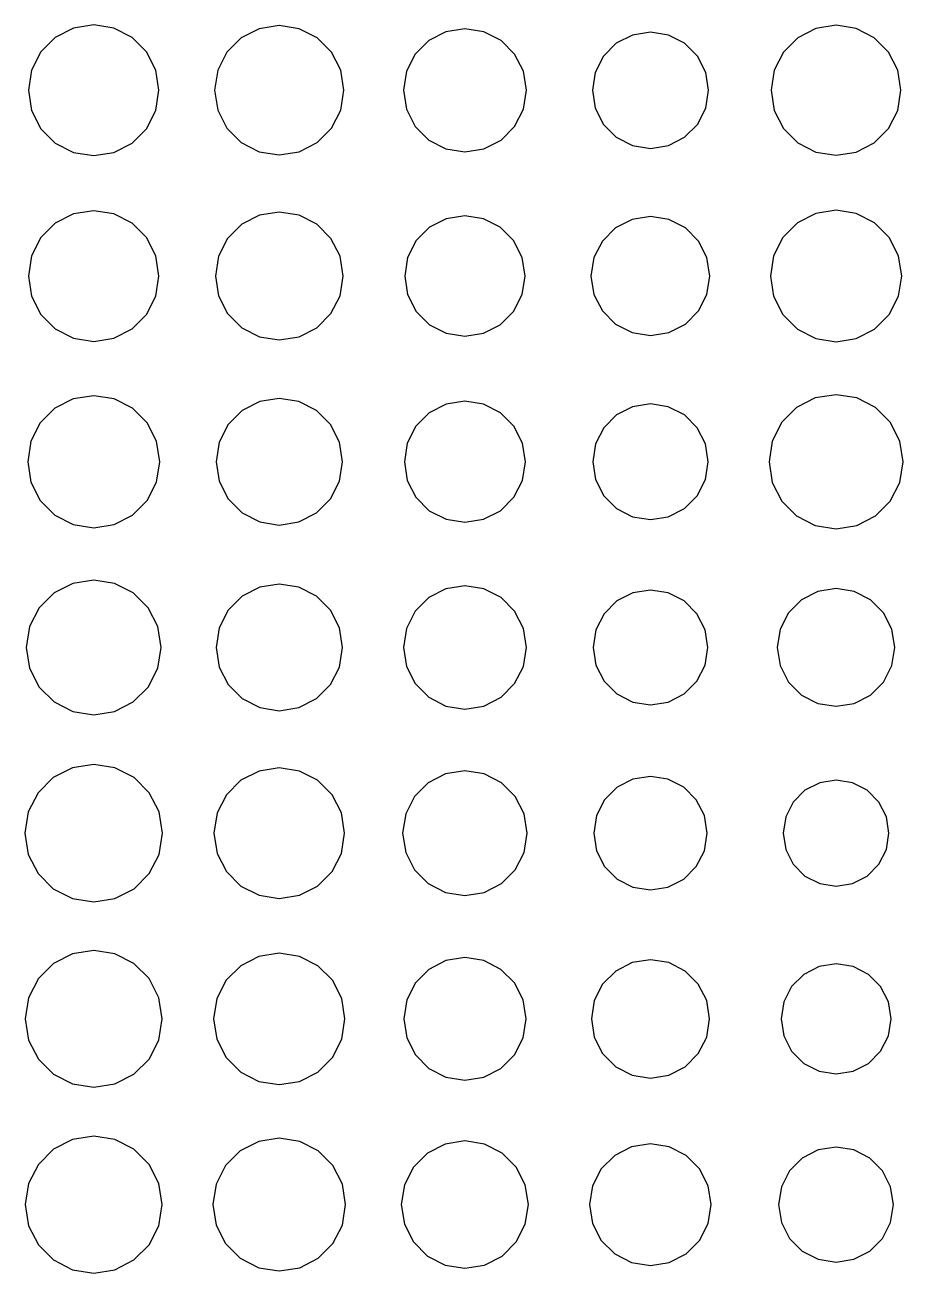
# Model space of a CAD drawing. Header units: metres. Extents: x -319 to 328, y -240 to 246.
# Drawn here: x -245.7 to -160.5, y -3.6 to 117.3 of the extents above; entities that cross this region are included whole.
import ezdxf

# ---------------------------------------------------------------- set-up
doc = ezdxf.new("R2010")
doc.units = ezdxf.units.M

msp = doc.modelspace()

# ---------------------------------------------------------------- linework, layer by layer
for p, q in [((-240.9571, 117.023346, -415.6922), (-242.72264, 116.12378, -415.6922)), ((-239, 117.33334, -415.6922), (-240.9571, 117.023346, -415.6922)), ((-237.0429, 117.023346, -415.6922), (-239, 117.33334, -415.6922)), ((-235.27736, 116.12378, -415.6922), (-237.0429, 117.023346, -415.6922)), ((-222.93651, 116.95996, -415.6922), (-224.68346, 116.069824, -415.6922)), ((-221, 117.26666, -415.6922), (-222.93651, 116.95996, -415.6922)), ((-219.06349, 116.95996, -415.6922), (-221, 117.26666, -415.6922)), ((-217.31654, 116.069824, -415.6922), (-219.06349, 116.95996, -415.6922)), ((-204.84381, 116.67462, -415.6922), (-206.50711, 115.82715, -415.6922)), ((-203, 116.966675, -415.6922), (-204.84381, 116.67462, -415.6922)), ((-201.15619, 116.67462, -415.6922), (-203, 116.966675, -415.6922)), ((-199.49289, 115.82715, -415.6922), (-201.15619, 116.67462, -415.6922)), ((-186.7408, 116.357605, -415.6922), (-188.31119, 115.557465, -415.6922)), ((-185, 116.63333, -415.6922), (-186.7408, 116.357605, -415.6922)), ((-183.2592, 116.357605, -415.6922), (-185, 116.63333, -415.6922)), ((-181.68881, 115.557465, -415.6922), (-183.2592, 116.357605, -415.6922)), ((-168.94681, 116.99167, -415.6922), (-170.70305, 116.0968, -415.6922)), ((-167, 117.29999, -415.6922), (-168.94681, 116.99167, -415.6922)), ((-165.05319, 116.99167, -415.6922), (-167, 117.29999, -415.6922)), ((-163.29695, 116.0968, -415.6922), (-165.05319, 116.99167, -415.6922)), ((-242.72264, 116.12378, -415.6922), (-244.12378, 114.722626, -415.6922)), ((-233.87622, 114.722626, -415.6922), (-235.27736, 116.12378, -415.6922)), ((-224.68346, 116.069824, -415.6922), (-226.06984, 114.68344, -415.6922)), ((-215.93016, 114.68344, -415.6922), (-217.31654, 116.069824, -415.6922)), ((-206.50711, 115.82715, -415.6922), (-207.82713, 114.50711, -415.6922)), ((-198.17287, 114.50711, -415.6922), (-199.49289, 115.82715, -415.6922)), ((-188.31119, 115.557465, -415.6922), (-189.55746, 114.31119, -415.6922)), ((-180.44254, 114.31119, -415.6922), (-181.68881, 115.557465, -415.6922)), ((-170.70305, 116.0968, -415.6922), (-172.0968, 114.70303, -415.6922)), ((-161.9032, 114.70303, -415.6922), (-163.29695, 116.0968, -415.6922)), ((-244.12378, 114.722626, -415.6922), (-245.02336, 112.95712, -415.6922)), ((-232.97664, 112.95709, -415.6922), (-233.87622, 114.722626, -415.6922)), ((-226.06984, 114.68344, -415.6922), (-226.95996, 112.93649, -415.6922)), ((-215.04004, 112.93649, -415.6922), (-215.93016, 114.68344, -415.6922)), ((-207.82713, 114.50711, -415.6922), (-208.67464, 112.84381, -415.6922)), ((-197.32536, 112.84381, -415.6922), (-198.17287, 114.50711, -415.6922)), ((-189.55746, 114.31119, -415.6922), (-190.35762, 112.74078, -415.6922)), ((-179.64238, 112.74078, -415.6922), (-180.44254, 114.31119, -415.6922)), ((-172.0968, 114.70303, -415.6922), (-172.99165, 112.94681, -415.6922)), ((-161.00835, 112.94681, -415.6922), (-161.9032, 114.70303, -415.6922)), ((-245.02336, 112.95712, -415.6922), (-245.33334, 111, -415.6922)), ((-232.66666, 111, -415.6922), (-232.97664, 112.95709, -415.6922)), ((-226.95996, 112.93649, -415.6922), (-227.26666, 111, -415.6922)), ((-214.73334, 111, -415.6922), (-215.04004, 112.93649, -415.6922)), ((-208.67464, 112.84381, -415.6922), (-208.96667, 111, -415.6922)), ((-197.03333, 111, -415.6922), (-197.32536, 112.84381, -415.6922)), ((-190.35762, 112.74078, -415.6922), (-190.63333, 111, -415.6922)), ((-179.36667, 111, -415.6922), (-179.64238, 112.74078, -415.6922)), ((-172.99165, 112.94681, -415.6922), (-173.3, 111, -415.6922)), ((-160.7, 111, -415.6922), (-161.00835, 112.94681, -415.6922)), ((-245.33334, 111, -415.6922), (-245.02336, 109.04291, -415.6922)), ((-232.97664, 109.04291, -415.6922), (-232.66666, 111, -415.6922)), ((-227.26666, 111, -415.6922), (-226.95996, 109.06351, -415.6922)), ((-215.04004, 109.06351, -415.6922), (-214.73334, 111, -415.6922)), ((-208.96667, 111, -415.6922), (-208.67464, 109.15619, -415.6922)), ((-197.32536, 109.15619, -415.6922), (-197.03333, 111, -415.6922)), ((-190.63333, 111, -415.6922), (-190.35762, 109.25922, -415.6922)), ((-179.64238, 109.25922, -415.6922), (-179.36667, 111, -415.6922)), ((-173.3, 111, -415.6922), (-172.99165, 109.05319, -415.6922)), ((-161.00835, 109.05319, -415.6922), (-160.7, 111, -415.6922)), ((-245.02336, 109.04291, -415.6922), (-244.12378, 107.277374, -415.6922)), ((-233.87622, 107.277374, -415.6922), (-232.97664, 109.04291, -415.6922)), ((-226.95996, 109.06351, -415.6922), (-226.06984, 107.31656, -415.6922)), ((-215.93016, 107.31656, -415.6922), (-215.04004, 109.06351, -415.6922)), ((-208.67464, 109.15619, -415.6922), (-207.82713, 107.49289, -415.6922)), ((-198.17287, 107.49289, -415.6922), (-197.32536, 109.15619, -415.6922)), ((-190.35762, 109.25922, -415.6922), (-189.55746, 107.68881, -415.6922)), ((-180.44254, 107.68881, -415.6922), (-179.64238, 109.25922, -415.6922)), ((-172.99165, 109.05319, -415.6922), (-172.0968, 107.29697, -415.6922)), ((-161.9032, 107.29697, -415.6922), (-161.00835, 109.05319, -415.6922)), ((-189.55746, 107.68881, -415.6922), (-188.31119, 106.442535, -415.6922)), ((-181.68881, 106.442535, -415.6922), (-180.44254, 107.68881, -415.6922)), ((-244.12378, 107.277374, -415.6922), (-242.72264, 105.87622, -415.6922)), ((-235.27736, 105.87622, -415.6922), (-233.87622, 107.277374, -415.6922)), ((-226.06984, 107.31656, -415.6922), (-224.68346, 105.930176, -415.6922)), ((-217.31654, 105.930145, -415.6922), (-215.93016, 107.31656, -415.6922)), ((-207.82713, 107.49289, -415.6922), (-206.50711, 106.17285, -415.6922)), ((-199.49289, 106.17285, -415.6922), (-198.17287, 107.49289, -415.6922)), ((-172.0968, 107.29697, -415.6922), (-170.70305, 105.9032, -415.6922)), ((-163.29695, 105.9032, -415.6922), (-161.9032, 107.29697, -415.6922)), ((-242.72264, 105.87622, -415.6922), (-240.9571, 104.976654, -415.6922)), ((-237.0429, 104.976654, -415.6922), (-235.27736, 105.87622, -415.6922)), ((-224.68346, 105.930176, -415.6922), (-222.93651, 105.04004, -415.6922)), ((-219.06349, 105.04004, -415.6922), (-217.31654, 105.930145, -415.6922)), ((-206.50711, 106.17285, -415.6922), (-204.84381, 105.32538, -415.6922)), ((-204.84381, 105.32538, -415.6922), (-203, 105.033325, -415.6922)), ((-203, 105.033325, -415.6922), (-201.15619, 105.32538, -415.6922)), ((-201.15619, 105.32538, -415.6922), (-199.49289, 106.17285, -415.6922)), ((-188.31119, 106.442535, -415.6922), (-186.7408, 105.642395, -415.6922)), ((-186.7408, 105.642395, -415.6922), (-185, 105.36667, -415.6922)), ((-185, 105.36667, -415.6922), (-183.2592, 105.642395, -415.6922)), ((-183.2592, 105.642395, -415.6922), (-181.68881, 106.442535, -415.6922)), ((-170.70305, 105.9032, -415.6922), (-168.94681, 105.00833, -415.6922)), ((-165.05319, 105.00833, -415.6922), (-163.29695, 105.9032, -415.6922)), ((-240.9571, 104.976654, -415.6922), (-239, 104.66666, -415.6922)), ((-239, 104.66666, -415.6922), (-237.0429, 104.976654, -415.6922)), ((-222.93651, 105.04004, -415.6922), (-221, 104.73334, -415.6922)), ((-221, 104.73334, -415.6922), (-219.06349, 105.04004, -415.6922)), ((-168.94681, 105.00833, -415.6922), (-167, 104.70001, -415.6922)), ((-167, 104.70001, -415.6922), (-165.05319, 105.00833, -415.6922)), ((-239, 99.33334, -415.6922), (-240.9571, 99.023346, -415.6922)), ((-237.0429, 99.023346, -415.6922), (-239, 99.33334, -415.6922)), ((-221, 99.20001, -415.6922), (-222.91591, 98.896545, -415.6922)), ((-219.08409, 98.896545, -415.6922), (-221, 99.20001, -415.6922)), ((-167, 99.36667, -415.6922), (-168.9674, 99.05505, -415.6922)), ((-165.0326, 99.05505, -415.6922), (-167, 99.36667, -415.6922)), ((-242.72264, 98.12378, -415.6922), (-244.12378, 96.722626, -415.6922)), ((-240.9571, 99.023346, -415.6922), (-242.72264, 98.12378, -415.6922)), ((-235.27736, 98.12378, -415.6922), (-237.0429, 99.023346, -415.6922)), ((-233.87622, 96.722626, -415.6922), (-235.27736, 98.12378, -415.6922)), ((-224.64427, 98.0159, -415.6922), (-226.0159, 96.64426, -415.6922)), ((-222.91591, 98.896545, -415.6922), (-224.64427, 98.0159, -415.6922)), ((-217.35573, 98.0159, -415.6922), (-219.08409, 98.896545, -415.6922)), ((-215.9841, 96.64426, -415.6922), (-217.35573, 98.0159, -415.6922)), ((-204.8026, 98.54782, -415.6922), (-206.42874, 97.71927, -415.6922)), ((-203, 98.83334, -415.6922), (-204.8026, 98.54782, -415.6922)), ((-201.1974, 98.54782, -415.6922), (-203, 98.83334, -415.6922)), ((-199.57126, 97.71927, -415.6922), (-201.1974, 98.54782, -415.6922)), ((-186.782, 98.484436, -415.6922), (-188.38956, 97.665344, -415.6922)), ((-185, 98.76666, -415.6922), (-186.782, 98.484436, -415.6922)), ((-183.218, 98.484436, -415.6922), (-185, 98.76666, -415.6922)), ((-181.61044, 97.665344, -415.6922), (-183.218, 98.484436, -415.6922)), ((-170.74223, 98.15076, -415.6922), (-172.15074, 96.74222, -415.6922)), ((-168.9674, 99.05505, -415.6922), (-170.74223, 98.15076, -415.6922)), ((-163.25777, 98.15076, -415.6922), (-165.0326, 99.05505, -415.6922)), ((-161.84926, 96.74222, -415.6922), (-163.25777, 98.15076, -415.6922)), ((-206.42874, 97.71927, -415.6922), (-207.71927, 96.42874, -415.6922)), ((-198.28073, 96.42874, -415.6922), (-199.57126, 97.71927, -415.6922)), ((-188.38956, 97.665344, -415.6922), (-189.66533, 96.38956, -415.6922)), ((-180.33467, 96.38956, -415.6922), (-181.61044, 97.665344, -415.6922)), ((-244.12378, 96.722626, -415.6922), (-245.02336, 94.95712, -415.6922)), ((-232.97664, 94.95709, -415.6922), (-233.87622, 96.722626, -415.6922)), ((-226.0159, 96.64426, -415.6922), (-226.89655, 94.91589, -415.6922)), ((-215.10345, 94.91589, -415.6922), (-215.9841, 96.64426, -415.6922)), ((-207.71927, 96.42874, -415.6922), (-208.54782, 94.80261, -415.6922)), ((-197.45218, 94.80261, -415.6922), (-198.28073, 96.42874, -415.6922)), ((-189.66533, 96.38956, -415.6922), (-190.48442, 94.78201, -415.6922)), ((-179.51558, 94.78201, -415.6922), (-180.33467, 96.38956, -415.6922)), ((-172.15074, 96.74222, -415.6922), (-173.05505, 94.96741, -415.6922)), ((-160.94495, 94.96741, -415.6922), (-161.84926, 96.74222, -415.6922)), ((-245.02336, 94.95712, -415.6922), (-245.33334, 93, -415.6922)), ((-232.66666, 93, -415.6922), (-232.97664, 94.95709, -415.6922)), ((-226.89655, 94.91589, -415.6922), (-227.2, 93, -415.6922)), ((-214.8, 93, -415.6922), (-215.10345, 94.91589, -415.6922)), ((-208.54782, 94.80261, -415.6922), (-208.83334, 93, -415.6922)), ((-197.16666, 93, -415.6922), (-197.45218, 94.80261, -415.6922)), ((-190.48442, 94.78201, -415.6922), (-190.76666, 93, -415.6922)), ((-179.23334, 93, -415.6922), (-179.51558, 94.78201, -415.6922)), ((-173.05505, 94.96741, -415.6922), (-173.36667, 93, -415.6922)), ((-160.63333, 93, -415.6922), (-160.94495, 94.96741, -415.6922)), ((-245.33334, 93, -415.6922), (-245.02336, 91.04291, -415.6922)), ((-232.97664, 91.04291, -415.6922), (-232.66666, 93, -415.6922)), ((-227.2, 93, -415.6922), (-226.89655, 91.08411, -415.6922)), ((-215.10345, 91.08411, -415.6922), (-214.8, 93, -415.6922)), ((-208.83334, 93, -415.6922), (-208.54782, 91.19739, -415.6922)), ((-197.45218, 91.19739, -415.6922), (-197.16666, 93, -415.6922)), ((-190.76666, 93, -415.6922), (-190.48442, 91.21799, -415.6922)), ((-179.51558, 91.21802, -415.6922), (-179.23334, 93, -415.6922)), ((-173.36667, 93, -415.6922), (-173.05505, 91.03259, -415.6922)), ((-160.94495, 91.03259, -415.6922), (-160.63333, 93, -415.6922)), ((-245.02336, 91.04291, -415.6922), (-244.12378, 89.277374, -415.6922)), ((-233.87622, 89.277374, -415.6922), (-232.97664, 91.04291, -415.6922)), ((-226.89655, 91.08411, -415.6922), (-226.0159, 89.35574, -415.6922)), ((-215.9841, 89.35574, -415.6922), (-215.10345, 91.08411, -415.6922)), ((-208.54782, 91.19739, -415.6922), (-207.71927, 89.57126, -415.6922)), ((-198.28073, 89.57126, -415.6922), (-197.45218, 91.19739, -415.6922)), ((-190.48442, 91.21799, -415.6922), (-189.66533, 89.61044, -415.6922)), ((-180.33467, 89.61044, -415.6922), (-179.51558, 91.21802, -415.6922)), ((-173.05505, 91.03259, -415.6922), (-172.15074, 89.25778, -415.6922)), ((-161.84926, 89.25775, -415.6922), (-160.94495, 91.03259, -415.6922)), ((-207.71927, 89.57126, -415.6922), (-206.42874, 88.28073, -415.6922)), ((-199.57126, 88.28073, -415.6922), (-198.28073, 89.57126, -415.6922)), ((-189.66533, 89.61044, -415.6922), (-188.38956, 88.334656, -415.6922)), ((-181.61044, 88.334656, -415.6922), (-180.33467, 89.61044, -415.6922)), ((-244.12378, 89.277374, -415.6922), (-242.72264, 87.87622, -415.6922)), ((-235.27736, 87.87622, -415.6922), (-233.87622, 89.277374, -415.6922)), ((-226.0159, 89.35574, -415.6922), (-224.64427, 87.9841, -415.6922)), ((-217.35574, 87.9841, -415.6922), (-215.9841, 89.35574, -415.6922)), ((-188.38956, 88.334656, -415.6922), (-186.782, 87.515564, -415.6922)), ((-183.218, 87.515564, -415.6922), (-181.61044, 88.334656, -415.6922)), ((-172.15074, 89.25778, -415.6922), (-170.74223, 87.84927, -415.6922)), ((-163.25777, 87.84924, -415.6922), (-161.84926, 89.25775, -415.6922)), ((-242.72264, 87.87622, -415.6922), (-240.9571, 86.976654, -415.6922)), ((-237.0429, 86.976654, -415.6922), (-235.27736, 87.87622, -415.6922)), ((-224.64427, 87.9841, -415.6922), (-222.91591, 87.103455, -415.6922)), ((-222.91591, 87.103455, -415.6922), (-221, 86.79999, -415.6922)), ((-221, 86.79999, -415.6922), (-219.08409, 87.103455, -415.6922)), ((-219.08409, 87.103455, -415.6922), (-217.35574, 87.9841, -415.6922)), ((-206.42874, 88.28073, -415.6922), (-204.8026, 87.45218, -415.6922)), ((-204.8026, 87.45218, -415.6922), (-203, 87.16666, -415.6922)), ((-203, 87.16666, -415.6922), (-201.1974, 87.45218, -415.6922)), ((-201.1974, 87.45218, -415.6922), (-199.57126, 88.28073, -415.6922)), ((-186.782, 87.515564, -415.6922), (-185, 87.23334, -415.6922)), ((-185, 87.23334, -415.6922), (-183.218, 87.515564, -415.6922)), ((-170.74223, 87.84927, -415.6922), (-168.9674, 86.94495, -415.6922)), ((-165.0326, 86.94495, -415.6922), (-163.25777, 87.84924, -415.6922)), ((-240.9571, 86.976654, -415.6922), (-239, 86.66666, -415.6922)), ((-239, 86.66666, -415.6922), (-237.0429, 86.976654, -415.6922)), ((-168.9674, 86.94495, -415.6922), (-167, 86.63333, -415.6922)), ((-167, 86.63333, -415.6922), (-165.0326, 86.94495, -415.6922)), ((-240.9777, 81.08676, -415.6922), (-242.76183, 80.177704, -415.6922)), ((-239, 81.399994, -415.6922), (-240.9777, 81.08676, -415.6922)), ((-237.0223, 81.08676, -415.6922), (-239, 81.399994, -415.6922)), ((-235.23817, 80.177704, -415.6922), (-237.0223, 81.08676, -415.6922)), ((-221, 81.13333, -415.6922), (-222.8953, 80.83316, -415.6922)), ((-219.1047, 80.83316, -415.6922), (-221, 81.13333, -415.6922)), ((-169.0086, 81.181854, -415.6922), (-170.8206, 80.258606, -415.6922)), ((-167, 81.5, -415.6922), (-169.0086, 81.181854, -415.6922)), ((-164.9914, 81.181854, -415.6922), (-167, 81.5, -415.6922)), ((-163.1794, 80.258606, -415.6922), (-164.9914, 81.181854, -415.6922)), ((-242.76183, 80.177704, -415.6922), (-244.1777, 78.76181, -415.6922)), ((-233.8223, 78.76184, -415.6922), (-235.23817, 80.177704, -415.6922)), ((-224.60507, 79.961975, -415.6922), (-225.96198, 78.60507, -415.6922)), ((-222.8953, 80.83316, -415.6922), (-224.60507, 79.961975, -415.6922)), ((-217.39493, 79.961975, -415.6922), (-219.1047, 80.83316, -415.6922)), ((-216.03802, 78.60507, -415.6922), (-217.39493, 79.961975, -415.6922)), ((-204.8129, 80.57953, -415.6922), (-206.44833, 79.74625, -415.6922)), ((-203, 80.86667, -415.6922), (-204.8129, 80.57953, -415.6922)), ((-201.1871, 80.57953, -415.6922), (-203, 80.86667, -415.6922)), ((-199.55167, 79.74625, -415.6922), (-201.1871, 80.57953, -415.6922)), ((-186.7305, 80.32593, -415.6922), (-188.2916, 79.53049, -415.6922)), ((-185, 80.600006, -415.6922), (-186.7305, 80.32593, -415.6922)), ((-183.2695, 80.32593, -415.6922), (-185, 80.600006, -415.6922)), ((-181.7084, 79.53049, -415.6922), (-183.2695, 80.32593, -415.6922)), ((-170.8206, 80.258606, -415.6922), (-172.2586, 78.82062, -415.6922)), ((-161.7414, 78.82062, -415.6922), (-163.1794, 80.258606, -415.6922)), ((-244.1777, 78.76181, -415.6922), (-245.08676, 76.97772, -415.6922)), ((-232.91324, 76.97772, -415.6922), (-233.8223, 78.76184, -415.6922)), ((-206.44833, 79.74625, -415.6922), (-207.74623, 78.44833, -415.6922)), ((-198.25377, 78.44833, -415.6922), (-199.55167, 79.74625, -415.6922)), ((-188.2916, 79.53049, -415.6922), (-189.5305, 78.291595, -415.6922)), ((-180.4695, 78.291595, -415.6922), (-181.7084, 79.53049, -415.6922)), ((-172.2586, 78.82062, -415.6922), (-173.18187, 77.008606, -415.6922)), ((-160.81813, 77.008606, -415.6922), (-161.7414, 78.82062, -415.6922)), ((-225.96198, 78.60507, -415.6922), (-226.83315, 76.895294, -415.6922)), ((-215.16685, 76.895294, -415.6922), (-216.03802, 78.60507, -415.6922)), ((-207.74623, 78.44833, -415.6922), (-208.57953, 76.8129, -415.6922)), ((-197.42047, 76.8129, -415.6922), (-198.25377, 78.44833, -415.6922)), ((-189.5305, 78.291595, -415.6922), (-190.32591, 76.7305, -415.6922)), ((-179.67409, 76.7305, -415.6922), (-180.4695, 78.291595, -415.6922)), ((-245.08676, 76.97772, -415.6922), (-245.4, 75, -415.6922)), ((-232.6, 75, -415.6922), (-232.91324, 76.97772, -415.6922)), ((-226.83315, 76.895294, -415.6922), (-227.13333, 75, -415.6922)), ((-214.86667, 75, -415.6922), (-215.16685, 76.895294, -415.6922)), ((-208.57953, 76.8129, -415.6922), (-208.86667, 75, -415.6922)), ((-197.13333, 75, -415.6922), (-197.42047, 76.8129, -415.6922)), ((-190.32591, 76.7305, -415.6922), (-190.6, 75, -415.6922)), ((-179.4, 75, -415.6922), (-179.67409, 76.7305, -415.6922)), ((-173.18187, 77.008606, -415.6922), (-173.5, 75, -415.6922)), ((-160.5, 75, -415.6922), (-160.81813, 77.008606, -415.6922)), ((-245.4, 75, -415.6922), (-245.08676, 73.02228, -415.6922)), ((-232.91324, 73.02228, -415.6922), (-232.6, 75, -415.6922)), ((-227.13333, 75, -415.6922), (-226.83315, 73.104706, -415.6922)), ((-215.16685, 73.104706, -415.6922), (-214.86667, 75, -415.6922)), ((-208.86667, 75, -415.6922), (-208.57953, 73.1871, -415.6922)), ((-197.42047, 73.1871, -415.6922), (-197.13333, 75, -415.6922)), ((-190.6, 75, -415.6922), (-190.32591, 73.2695, -415.6922)), ((-179.67409, 73.2695, -415.6922), (-179.4, 75, -415.6922)), ((-173.5, 75, -415.6922), (-173.18187, 72.991394, -415.6922)), ((-160.81813, 72.991394, -415.6922), (-160.5, 75, -415.6922)), ((-245.08676, 73.02228, -415.6922), (-244.1777, 71.23819, -415.6922)), ((-233.8223, 71.23816, -415.6922), (-232.91324, 73.02228, -415.6922)), ((-226.83315, 73.104706, -415.6922), (-225.96198, 71.39493, -415.6922)), ((-216.03802, 71.39493, -415.6922), (-215.16685, 73.104706, -415.6922)), ((-208.57953, 73.1871, -415.6922), (-207.74623, 71.55167, -415.6922)), ((-198.25377, 71.55167, -415.6922), (-197.42047, 73.1871, -415.6922)), ((-190.32591, 73.2695, -415.6922), (-189.5305, 71.708405, -415.6922)), ((-180.46951, 71.708405, -415.6922), (-179.67409, 73.2695, -415.6922)), ((-173.18187, 72.991394, -415.6922), (-172.2586, 71.17938, -415.6922)), ((-161.7414, 71.17938, -415.6922), (-160.81813, 72.991394, -415.6922)), ((-225.96198, 71.39493, -415.6922), (-224.60509, 70.038025, -415.6922)), ((-217.39493, 70.038025, -415.6922), (-216.03802, 71.39493, -415.6922)), ((-207.74623, 71.55167, -415.6922), (-206.44833, 70.25375, -415.6922)), ((-199.55167, 70.25375, -415.6922), (-198.25377, 71.55167, -415.6922)), ((-189.5305, 71.708405, -415.6922), (-188.2916, 70.46951, -415.6922)), ((-181.7084, 70.46951, -415.6922), (-180.46951, 71.708405, -415.6922)), ((-244.1777, 71.23819, -415.6922), (-242.76183, 69.822296, -415.6922)), ((-235.23817, 69.822296, -415.6922), (-233.8223, 71.23816, -415.6922)), ((-206.44833, 70.25375, -415.6922), (-204.8129, 69.42047, -415.6922)), ((-201.1871, 69.42047, -415.6922), (-199.55167, 70.25375, -415.6922)), ((-188.2916, 70.46951, -415.6922), (-186.7305, 69.67407, -415.6922)), ((-183.2695, 69.67407, -415.6922), (-181.7084, 70.46951, -415.6922)), ((-172.2586, 71.17938, -415.6922), (-170.8206, 69.741394, -415.6922)), ((-163.1794, 69.741394, -415.6922), (-161.7414, 71.17938, -415.6922)), ((-242.76183, 69.822296, -415.6922), (-240.9777, 68.91324, -415.6922)), ((-237.0223, 68.91324, -415.6922), (-235.23817, 69.822296, -415.6922)), ((-224.60509, 70.038025, -415.6922), (-222.8953, 69.16684, -415.6922)), ((-222.8953, 69.16684, -415.6922), (-221, 68.86667, -415.6922)), ((-221, 68.86667, -415.6922), (-219.1047, 69.16684, -415.6922)), ((-219.1047, 69.16684, -415.6922), (-217.39493, 70.038025, -415.6922)), ((-204.8129, 69.42047, -415.6922), (-203, 69.13333, -415.6922)), ((-203, 69.13333, -415.6922), (-201.1871, 69.42047, -415.6922)), ((-186.7305, 69.67407, -415.6922), (-185, 69.399994, -415.6922)), ((-185, 69.399994, -415.6922), (-183.2695, 69.67407, -415.6922)), ((-170.8206, 69.741394, -415.6922), (-169.0086, 68.818146, -415.6922)), ((-164.9914, 68.818146, -415.6922), (-163.1794, 69.741394, -415.6922)), ((-240.9777, 68.91324, -415.6922), (-239, 68.600006, -415.6922)), ((-239, 68.600006, -415.6922), (-237.0223, 68.91324, -415.6922)), ((-169.0086, 68.818146, -415.6922), (-167, 68.5, -415.6922)), ((-167, 68.5, -415.6922), (-164.9914, 68.818146, -415.6922)), ((-241.01892, 63.213562, -415.6922), (-242.8402, 62.285583, -415.6922)), ((-239, 63.533325, -415.6922), (-241.01892, 63.213562, -415.6922)), ((-236.98108, 63.213562, -415.6922), (-239, 63.533325, -415.6922)), ((-235.1598, 62.285583, -415.6922), (-236.98108, 63.213562, -415.6922)), ((-221, 63.13333, -415.6922), (-222.8953, 62.83316, -415.6922)), ((-219.1047, 62.83316, -415.6922), (-221, 63.13333, -415.6922)), ((-203, 62.966675, -415.6922), (-204.84381, 62.67462, -415.6922)), ((-201.15619, 62.67462, -415.6922), (-203, 62.966675, -415.6922)), ((-242.8402, 62.285583, -415.6922), (-244.28558, 60.84021, -415.6922)), ((-233.71442, 60.84021, -415.6922), (-235.1598, 62.285583, -415.6922)), ((-224.60507, 61.961975, -415.6922), (-225.96198, 60.605072, -415.6922)), ((-222.8953, 62.83316, -415.6922), (-224.60507, 61.961975, -415.6922)), ((-217.39493, 61.961975, -415.6922), (-219.1047, 62.83316, -415.6922)), ((-216.03802, 60.605072, -415.6922), (-217.39493, 61.961975, -415.6922)), ((-206.50711, 61.82715, -415.6922), (-207.82713, 60.50711, -415.6922)), ((-204.84381, 62.67462, -415.6922), (-206.50711, 61.82715, -415.6922)), ((-199.49289, 61.82715, -415.6922), (-201.15619, 62.67462, -415.6922)), ((-198.17287, 60.50711, -415.6922), (-199.49289, 61.82715, -415.6922)), ((-186.7202, 62.29422, -415.6922), (-188.272, 61.50354, -415.6922)), ((-185, 62.56668, -415.6922), (-186.7202, 62.29422, -415.6922)), ((-183.2798, 62.29422, -415.6922), (-185, 62.56668, -415.6922)), ((-181.728, 61.50354, -415.6922), (-183.2798, 62.29422, -415.6922)), ((-168.7614, 62.42102, -415.6922), (-170.35037, 61.61139, -415.6922)), ((-167, 62.700012, -415.6922), (-168.7614, 62.42102, -415.6922)), ((-165.2386, 62.42102, -415.6922), (-167, 62.700012, -415.6922)), ((-163.64963, 61.61139, -415.6922), (-165.2386, 62.42102, -415.6922)), ((-244.28558, 60.84021, -415.6922), (-245.21356, 59.01892, -415.6922)), ((-232.78644, 59.01892, -415.6922), (-233.71442, 60.84021, -415.6922)), ((-225.96198, 60.605072, -415.6922), (-226.83315, 58.895294, -415.6922)), ((-215.16685, 58.895294, -415.6922), (-216.03802, 60.605072, -415.6922)), ((-207.82713, 60.50711, -415.6922), (-208.67464, 58.84381, -415.6922)), ((-197.32536, 58.84381, -415.6922), (-198.17287, 60.50711, -415.6922)), ((-188.272, 61.50354, -415.6922), (-189.50352, 60.272003, -415.6922)), ((-180.49648, 60.272003, -415.6922), (-181.728, 61.50354, -415.6922)), ((-170.35037, 61.61139, -415.6922), (-171.6114, 60.350372, -415.6922)), ((-162.38861, 60.350372, -415.6922), (-163.64963, 61.61139, -415.6922)), ((-189.50352, 60.272003, -415.6922), (-190.29422, 58.720184, -415.6922)), ((-179.70578, 58.720184, -415.6922), (-180.49648, 60.272003, -415.6922)), ((-171.6114, 60.350372, -415.6922), (-172.42102, 58.761383, -415.6922)), ((-161.57898, 58.761383, -415.6922), (-162.38861, 60.350372, -415.6922)), ((-245.21356, 59.01892, -415.6922), (-245.53333, 57, -415.6922)), ((-232.46667, 57, -415.6922), (-232.78644, 59.01892, -415.6922)), ((-226.83315, 58.895294, -415.6922), (-227.13333, 57, -415.6922)), ((-214.86667, 57, -415.6922), (-215.16685, 58.895294, -415.6922)), ((-208.67464, 58.84381, -415.6922), (-208.96667, 57, -415.6922)), ((-197.03333, 57, -415.6922), (-197.32536, 58.84381, -415.6922)), ((-190.29422, 58.720184, -415.6922), (-190.56667, 57, -415.6922)), ((-179.43333, 57, -415.6922), (-179.70578, 58.720184, -415.6922)), ((-172.42102, 58.761383, -415.6922), (-172.7, 57, -415.6922)), ((-161.3, 57, -415.6922), (-161.57898, 58.761383, -415.6922)), ((-245.53333, 57, -415.6922), (-245.21356, 54.98108, -415.6922)), ((-232.78644, 54.98108, -415.6922), (-232.46667, 57, -415.6922)), ((-227.13333, 57, -415.6922), (-226.83315, 55.104706, -415.6922)), ((-215.16685, 55.104706, -415.6922), (-214.86667, 57, -415.6922)), ((-208.96667, 57, -415.6922), (-208.67464, 55.15619, -415.6922)), ((-197.32536, 55.15619, -415.6922), (-197.03333, 57, -415.6922)), ((-190.56667, 57, -415.6922), (-190.29422, 55.279816, -415.6922)), ((-179.70578, 55.279816, -415.6922), (-179.43333, 57, -415.6922)), ((-172.7, 57, -415.6922), (-172.42102, 55.238617, -415.6922)), ((-161.57898, 55.238617, -415.6922), (-161.3, 57, -415.6922)), ((-245.21356, 54.98108, -415.6922), (-244.28558, 53.15979, -415.6922)), ((-233.71442, 53.15979, -415.6922), (-232.78644, 54.98108, -415.6922)), ((-226.83315, 55.104706, -415.6922), (-225.96198, 53.394928, -415.6922)), ((-216.03802, 53.394928, -415.6922), (-215.16685, 55.104706, -415.6922)), ((-208.67464, 55.15619, -415.6922), (-207.82713, 53.49289, -415.6922)), ((-198.17287, 53.49289, -415.6922), (-197.32536, 55.15619, -415.6922)), ((-190.29422, 55.279816, -415.6922), (-189.50352, 53.727997, -415.6922)), ((-180.49648, 53.727997, -415.6922), (-179.70578, 55.279816, -415.6922)), ((-172.42102, 55.238617, -415.6922), (-171.6114, 53.649628, -415.6922)), ((-162.38861, 53.649628, -415.6922), (-161.57898, 55.238617, -415.6922)), ((-225.96198, 53.394928, -415.6922), (-224.60509, 52.038025, -415.6922)), ((-217.39493, 52.038025, -415.6922), (-216.03802, 53.394928, -415.6922)), ((-207.82713, 53.49289, -415.6922), (-206.50711, 52.17285, -415.6922)), ((-199.49289, 52.17285, -415.6922), (-198.17287, 53.49289, -415.6922)), ((-189.50352, 53.727997, -415.6922), (-188.272, 52.49646, -415.6922)), ((-181.728, 52.49646, -415.6922), (-180.49648, 53.727997, -415.6922)), ((-171.6114, 53.649628, -415.6922), (-170.35037, 52.38861, -415.6922)), ((-163.64963, 52.38861, -415.6922), (-162.38861, 53.649628, -415.6922)), ((-244.28558, 53.15979, -415.6922), (-242.8402, 51.714417, -415.6922)), ((-235.1598, 51.714417, -415.6922), (-233.71442, 53.15979, -415.6922)), ((-224.60509, 52.038025, -415.6922), (-222.8953, 51.16684, -415.6922)), ((-219.1047, 51.16684, -415.6922), (-217.39493, 52.038025, -415.6922)), ((-206.50711, 52.17285, -415.6922), (-204.84381, 51.32538, -415.6922)), ((-201.15619, 51.32538, -415.6922), (-199.49289, 52.17285, -415.6922)), ((-188.272, 52.49646, -415.6922), (-186.7202, 51.70578, -415.6922)), ((-183.2798, 51.70578, -415.6922), (-181.728, 52.49646, -415.6922)), ((-170.35037, 52.38861, -415.6922), (-168.7614, 51.57898, -415.6922)), ((-165.2386, 51.57898, -415.6922), (-163.64963, 52.38861, -415.6922)), ((-242.8402, 51.714417, -415.6922), (-241.01892, 50.786438, -415.6922)), ((-236.98108, 50.786438, -415.6922), (-235.1598, 51.714417, -415.6922)), ((-222.8953, 51.16684, -415.6922), (-221, 50.86667, -415.6922)), ((-221, 50.86667, -415.6922), (-219.1047, 51.16684, -415.6922)), ((-204.84381, 51.32538, -415.6922), (-203, 51.033325, -415.6922)), ((-203, 51.033325, -415.6922), (-201.15619, 51.32538, -415.6922)), ((-186.7202, 51.70578, -415.6922), (-185, 51.43332, -415.6922)), ((-185, 51.43332, -415.6922), (-183.2798, 51.70578, -415.6922)), ((-168.7614, 51.57898, -415.6922), (-167, 51.299988, -415.6922)), ((-167, 51.299988, -415.6922), (-165.2386, 51.57898, -415.6922)), ((-241.01892, 50.786438, -415.6922), (-239, 50.466675, -415.6922)), ((-239, 50.466675, -415.6922), (-236.98108, 50.786438, -415.6922)), ((-241.06012, 45.340363, -415.6922), (-242.91858, 44.393433, -415.6922)), ((-239, 45.666656, -415.6922), (-241.06012, 45.340363, -415.6922)), ((-236.93988, 45.340363, -415.6922), (-239, 45.666656, -415.6922)), ((-235.08142, 44.393433, -415.6922), (-236.93988, 45.340363, -415.6922)), ((-222.9571, 45.023346, -415.6922), (-224.72264, 44.12378, -415.6922)), ((-221, 45.333344, -415.6922), (-222.9571, 45.023346, -415.6922)), ((-219.0429, 45.023346, -415.6922), (-221, 45.333344, -415.6922)), ((-217.27736, 44.12378, -415.6922), (-219.0429, 45.023346, -415.6922)), ((-203, 45.033325, -415.6922), (-204.86441, 44.738037, -415.6922)), ((-201.13559, 44.738037, -415.6922), (-203, 45.033325, -415.6922)), ((-242.91858, 44.393433, -415.6922), (-244.39345, 42.91858, -415.6922)), ((-233.60655, 42.91858, -415.6922), (-235.08142, 44.393433, -415.6922)), ((-224.72264, 44.12378, -415.6922), (-226.12378, 42.722626, -415.6922)), ((-215.87622, 42.722626, -415.6922), (-217.27736, 44.12378, -415.6922)), ((-206.5463, 43.881073, -415.6922), (-207.88107, 42.546295, -415.6922)), ((-204.86441, 44.738037, -415.6922), (-206.5463, 43.881073, -415.6922)), ((-199.4537, 43.881073, -415.6922), (-201.13559, 44.738037, -415.6922)), ((-198.11893, 42.546295, -415.6922), (-199.4537, 43.881073, -415.6922)), ((-186.6996, 44.230804, -415.6922), (-188.23282, 43.449585, -415.6922)), ((-185, 44.5, -415.6922), (-186.6996, 44.230804, -415.6922)), ((-183.3004, 44.230804, -415.6922), (-185, 44.5, -415.6922)), ((-181.76718, 43.449585, -415.6922), (-183.3004, 44.230804, -415.6922)), ((-168.58629, 43.88208, -415.6922), (-170.0173, 43.152954, -415.6922)), ((-167, 44.13333, -415.6922), (-168.58629, 43.88208, -415.6922)), ((-165.41371, 43.88208, -415.6922), (-167, 44.13333, -415.6922)), ((-163.9827, 43.152954, -415.6922), (-165.41371, 43.88208, -415.6922)), ((-244.39345, 42.91858, -415.6922), (-245.34038, 41.06012, -415.6922)), ((-232.65962, 41.06012, -415.6922), (-233.60655, 42.91858, -415.6922)), ((-226.12378, 42.722626, -415.6922), (-227.02336, 40.957123, -415.6922)), ((-214.97664, 40.957092, -415.6922), (-215.87622, 42.722626, -415.6922)), ((-207.88107, 42.546295, -415.6922), (-208.73804, 40.86441, -415.6922)), ((-197.26196, 40.86441, -415.6922), (-198.11893, 42.546295, -415.6922)), ((-188.23282, 43.449585, -415.6922), (-189.4496, 42.23282, -415.6922)), ((-180.5504, 42.23282, -415.6922), (-181.76718, 43.449585, -415.6922)), ((-170.0173, 43.152954, -415.6922), (-171.15295, 42.017303, -415.6922)), ((-162.84705, 42.017303, -415.6922), (-163.9827, 43.152954, -415.6922)), ((-189.4496, 42.23282, -415.6922), (-190.2308, 40.699585, -415.6922)), ((-179.7692, 40.699585, -415.6922), (-180.5504, 42.23282, -415.6922)), ((-171.15295, 42.017303, -415.6922), (-171.8821, 40.586273, -415.6922)), ((-162.1179, 40.586273, -415.6922), (-162.84705, 42.017303, -415.6922)), ((-245.34038, 41.06012, -415.6922), (-245.66666, 39, -415.6922)), ((-232.33334, 39, -415.6922), (-232.65962, 41.06012, -415.6922)), ((-227.02336, 40.957123, -415.6922), (-227.33334, 39, -415.6922)), ((-214.66666, 39, -415.6922), (-214.97664, 40.957092, -415.6922)), ((-208.73804, 40.86441, -415.6922), (-209.03333, 39, -415.6922)), ((-196.96667, 39, -415.6922), (-197.26196, 40.86441, -415.6922)), ((-190.2308, 40.699585, -415.6922), (-190.5, 39, -415.6922)), ((-179.5, 39, -415.6922), (-179.7692, 40.699585, -415.6922)), ((-171.8821, 40.586273, -415.6922), (-172.13333, 39, -415.6922)), ((-161.86667, 39, -415.6922), (-162.1179, 40.586273, -415.6922)), ((-245.66666, 39, -415.6922), (-245.34038, 36.93988, -415.6922)), ((-232.65962, 36.93988, -415.6922), (-232.33334, 39, -415.6922)), ((-227.33334, 39, -415.6922), (-227.02336, 37.042908, -415.6922)), ((-214.97664, 37.042908, -415.6922), (-214.66666, 39, -415.6922)), ((-209.03333, 39, -415.6922), (-208.73804, 37.13559, -415.6922)), ((-197.26196, 37.13559, -415.6922), (-196.96667, 39, -415.6922)), ((-190.5, 39, -415.6922), (-190.2308, 37.300415, -415.6922)), ((-179.7692, 37.300415, -415.6922), (-179.5, 39, -415.6922)), ((-172.13333, 39, -415.6922), (-171.8821, 37.413727, -415.6922)), ((-162.1179, 37.413727, -415.6922), (-161.86667, 39, -415.6922)), ((-245.34038, 36.93988, -415.6922), (-244.39345, 35.08142, -415.6922)), ((-233.60655, 35.08142, -415.6922), (-232.65962, 36.93988, -415.6922)), ((-227.02336, 37.042908, -415.6922), (-226.12378, 35.277374, -415.6922)), ((-215.87622, 35.277374, -415.6922), (-214.97664, 37.042908, -415.6922)), ((-208.73804, 37.13559, -415.6922), (-207.88107, 35.453705, -415.6922)), ((-198.11893, 35.453705, -415.6922), (-197.26196, 37.13559, -415.6922)), ((-190.2308, 37.300415, -415.6922), (-189.4496, 35.76718, -415.6922)), ((-180.5504, 35.76718, -415.6922), (-179.7692, 37.300415, -415.6922)), ((-171.8821, 37.413727, -415.6922), (-171.15295, 35.982697, -415.6922)), ((-162.84705, 35.982697, -415.6922), (-162.1179, 37.413727, -415.6922)), ((-244.39345, 35.08142, -415.6922), (-242.91858, 33.606567, -415.6922)), ((-235.08144, 33.606567, -415.6922), (-233.60655, 35.08142, -415.6922)), ((-226.12378, 35.277374, -415.6922), (-224.72264, 33.87622, -415.6922)), ((-217.27736, 33.87622, -415.6922), (-215.87622, 35.277374, -415.6922)), ((-207.88107, 35.453705, -415.6922), (-206.5463, 34.118927, -415.6922)), ((-199.4537, 34.118927, -415.6922), (-198.11893, 35.453705, -415.6922)), ((-189.4496, 35.76718, -415.6922), (-188.23282, 34.550415, -415.6922)), ((-181.76718, 34.550415, -415.6922), (-180.5504, 35.76718, -415.6922)), ((-171.15295, 35.982697, -415.6922), (-170.0173, 34.847046, -415.6922)), ((-163.9827, 34.847046, -415.6922), (-162.84705, 35.982697, -415.6922)), ((-224.72264, 33.87622, -415.6922), (-222.9571, 32.976654, -415.6922)), ((-219.0429, 32.976654, -415.6922), (-217.27736, 33.87622, -415.6922)), ((-206.5463, 34.118927, -415.6922), (-204.86441, 33.261963, -415.6922)), ((-201.13559, 33.261963, -415.6922), (-199.4537, 34.118927, -415.6922)), ((-188.23282, 34.550415, -415.6922), (-186.6996, 33.769196, -415.6922)), ((-183.3004, 33.769196, -415.6922), (-181.76718, 34.550415, -415.6922)), ((-170.0173, 34.847046, -415.6922), (-168.58629, 34.11792, -415.6922)), ((-168.58629, 34.11792, -415.6922), (-167, 33.86667, -415.6922)), ((-167, 33.86667, -415.6922), (-165.41371, 34.11792, -415.6922)), ((-165.41371, 34.11792, -415.6922), (-163.9827, 34.847046, -415.6922)), ((-242.91858, 33.606567, -415.6922), (-241.06012, 32.659637, -415.6922)), ((-236.93988, 32.659637, -415.6922), (-235.08144, 33.606567, -415.6922)), ((-222.9571, 32.976654, -415.6922), (-221, 32.666656, -415.6922)), ((-221, 32.666656, -415.6922), (-219.0429, 32.976654, -415.6922)), ((-204.86441, 33.261963, -415.6922), (-203, 32.966675, -415.6922)), ((-203, 32.966675, -415.6922), (-201.13559, 33.261963, -415.6922)), ((-186.6996, 33.769196, -415.6922), (-185, 33.5, -415.6922)), ((-185, 33.5, -415.6922), (-183.3004, 33.769196, -415.6922)), ((-241.06012, 32.659637, -415.6922), (-239, 32.333344, -415.6922)), ((-239, 32.333344, -415.6922), (-236.93988, 32.659637, -415.6922)), ((-241.0498, 27.308685, -415.6922), (-242.89897, 26.366486, -415.6922)), ((-239, 27.633331, -415.6922), (-241.0498, 27.308685, -415.6922)), ((-236.9502, 27.308685, -415.6922), (-239, 27.633331, -415.6922)), ((-235.10101, 26.366486, -415.6922), (-236.9502, 27.308685, -415.6922)), ((-222.9674, 27.055054, -415.6922), (-224.74223, 26.150757, -415.6922)), ((-221, 27.366669, -415.6922), (-222.9674, 27.055054, -415.6922)), ((-219.0326, 27.055054, -415.6922), (-221, 27.366669, -415.6922)), ((-217.25777, 26.150757, -415.6922), (-219.0326, 27.055054, -415.6922)), ((-204.8335, 26.642944, -415.6922), (-206.48752, 25.80017, -415.6922)), ((-203, 26.93332, -415.6922), (-204.8335, 26.642944, -415.6922)), ((-201.1665, 26.642944, -415.6922), (-203, 26.93332, -415.6922)), ((-199.51248, 25.80017, -415.6922), (-201.1665, 26.642944, -415.6922)), ((-185, 26.733337, -415.6922), (-186.7717, 26.452728, -415.6922)), ((-183.2283, 26.452728, -415.6922), (-185, 26.733337, -415.6922)), ((-242.89897, 26.366486, -415.6922), (-244.36649, 24.898987, -415.6922)), ((-233.63351, 24.898987, -415.6922), (-235.10101, 26.366486, -415.6922)), ((-224.74223, 26.150757, -415.6922), (-226.15074, 24.742218, -415.6922)), ((-215.84926, 24.742218, -415.6922), (-217.25777, 26.150757, -415.6922)), ((-206.48752, 25.80017, -415.6922), (-207.80017, 24.487518, -415.6922)), ((-198.19983, 24.487518, -415.6922), (-199.51248, 25.80017, -415.6922)), ((-188.36996, 25.638367, -415.6922), (-189.63837, 24.369965, -415.6922)), ((-186.7717, 26.452728, -415.6922), (-188.36996, 25.638367, -415.6922)), ((-181.63004, 25.638367, -415.6922), (-183.2283, 26.452728, -415.6922)), ((-180.36163, 24.369965, -415.6922), (-181.63004, 25.638367, -415.6922)), ((-168.64809, 26.072296, -415.6922), (-170.13486, 25.314758, -415.6922)), ((-167, 26.333344, -415.6922), (-168.64809, 26.072296, -415.6922)), ((-165.35191, 26.072296, -415.6922), (-167, 26.333344, -415.6922)), ((-163.86514, 25.314758, -415.6922), (-165.35191, 26.072296, -415.6922)), ((-244.36649, 24.898987, -415.6922), (-245.30869, 23.049805, -415.6922)), ((-232.69131, 23.049805, -415.6922), (-233.63351, 24.898987, -415.6922)), ((-226.15074, 24.742218, -415.6922), (-227.05505, 22.967407, -415.6922)), ((-214.94495, 22.967407, -415.6922), (-215.84926, 24.742218, -415.6922)), ((-207.80017, 24.487518, -415.6922), (-208.64294, 22.833496, -415.6922)), ((-197.35706, 22.833496, -415.6922), (-198.19983, 24.487518, -415.6922)), ((-189.63837, 24.369965, -415.6922), (-190.45273, 22.771698, -415.6922)), ((-179.54727, 22.771698, -415.6922), (-180.36163, 24.369965, -415.6922)), ((-170.13486, 25.314758, -415.6922), (-171.31476, 24.134857, -415.6922)), ((-162.68524, 24.134857, -415.6922), (-163.86514, 25.314758, -415.6922)), ((-245.30869, 23.049805, -415.6922), (-245.63333, 21, -415.6922)), ((-232.36667, 21, -415.6922), (-232.69131, 23.049805, -415.6922)), ((-171.31476, 24.134857, -415.6922), (-172.0723, 22.648102, -415.6922)), ((-161.9277, 22.648102, -415.6922), (-162.68524, 24.134857, -415.6922)), ((-227.05505, 22.967407, -415.6922), (-227.36667, 21, -415.6922)), ((-214.63333, 21, -415.6922), (-214.94495, 22.967407, -415.6922)), ((-208.64294, 22.833496, -415.6922), (-208.93333, 21, -415.6922)), ((-197.06667, 21, -415.6922), (-197.35706, 22.833496, -415.6922)), ((-190.45273, 22.771698, -415.6922), (-190.73334, 21, -415.6922)), ((-179.26666, 21, -415.6922), (-179.54727, 22.771698, -415.6922)), ((-172.0723, 22.648102, -415.6922), (-172.33333, 21, -415.6922)), ((-161.66667, 21, -415.6922), (-161.9277, 22.648102, -415.6922)), ((-245.63333, 21, -415.6922), (-245.30869, 18.950195, -415.6922)), ((-232.69131, 18.950195, -415.6922), (-232.36667, 21, -415.6922)), ((-227.36667, 21, -415.6922), (-227.05505, 19.032593, -415.6922)), ((-214.94495, 19.032593, -415.6922), (-214.63333, 21, -415.6922)), ((-208.93333, 21, -415.6922), (-208.64294, 19.166504, -415.6922)), ((-197.35706, 19.166504, -415.6922), (-197.06667, 21, -415.6922)), ((-190.73334, 21, -415.6922), (-190.45273, 19.228302, -415.6922)), ((-179.54727, 19.228302, -415.6922), (-179.26666, 21, -415.6922)), ((-172.33333, 21, -415.6922), (-172.0723, 19.351898, -415.6922)), ((-161.9277, 19.351898, -415.6922), (-161.66667, 21, -415.6922)), ((-245.30869, 18.950195, -415.6922), (-244.36649, 17.101013, -415.6922)), ((-233.63351, 17.101013, -415.6922), (-232.69131, 18.950195, -415.6922)), ((-227.05505, 19.032593, -415.6922), (-226.15074, 17.257782, -415.6922)), ((-215.84926, 17.257751, -415.6922), (-214.94495, 19.032593, -415.6922)), ((-208.64294, 19.166504, -415.6922), (-207.80017, 17.512482, -415.6922)), ((-198.19983, 17.512482, -415.6922), (-197.35706, 19.166504, -415.6922)), ((-190.45273, 19.228302, -415.6922), (-189.63837, 17.630035, -415.6922)), ((-180.36163, 17.630035, -415.6922), (-179.54727, 19.228302, -415.6922)), ((-172.0723, 19.351898, -415.6922), (-171.31476, 17.865143, -415.6922)), ((-162.68524, 17.865143, -415.6922), (-161.9277, 19.351898, -415.6922)), ((-244.36649, 17.101013, -415.6922), (-242.89899, 15.633514, -415.6922)), ((-235.10103, 15.633514, -415.6922), (-233.63351, 17.101013, -415.6922)), ((-226.15074, 17.257782, -415.6922), (-224.74223, 15.849258, -415.6922)), ((-217.25777, 15.849258, -415.6922), (-215.84926, 17.257751, -415.6922)), ((-207.80017, 17.512482, -415.6922), (-206.48752, 16.19983, -415.6922)), ((-199.51248, 16.19983, -415.6922), (-198.19983, 17.512482, -415.6922)), ((-189.63837, 17.630035, -415.6922), (-188.36996, 16.361633, -415.6922)), ((-181.63004, 16.361633, -415.6922), (-180.36163, 17.630035, -415.6922)), ((-171.31476, 17.865143, -415.6922), (-170.13486, 16.685242, -415.6922)), ((-163.86514, 16.685242, -415.6922), (-162.68524, 17.865143, -415.6922)), ((-224.74223, 15.849258, -415.6922), (-222.9674, 14.944946, -415.6922)), ((-219.0326, 14.944946, -415.6922), (-217.25777, 15.849258, -415.6922)), ((-206.48752, 16.19983, -415.6922), (-204.8335, 15.357071, -415.6922)), ((-201.1665, 15.357071, -415.6922), (-199.51248, 16.19983, -415.6922)), ((-188.36996, 16.361633, -415.6922), (-186.7717, 15.547272, -415.6922)), ((-183.2283, 15.547272, -415.6922), (-181.63004, 16.361633, -415.6922)), ((-170.13486, 16.685242, -415.6922), (-168.64809, 15.927704, -415.6922)), ((-168.64809, 15.927704, -415.6922), (-167, 15.666672, -415.6922)), ((-167, 15.666672, -415.6922), (-165.35191, 15.927704, -415.6922)), ((-165.35191, 15.927704, -415.6922), (-163.86514, 16.685242, -415.6922)), ((-242.89899, 15.633514, -415.6922), (-241.0498, 14.69133, -415.6922)), ((-241.0498, 14.69133, -415.6922), (-239, 14.366669, -415.6922)), ((-239, 14.366669, -415.6922), (-236.9502, 14.69133, -415.6922)), ((-236.9502, 14.69133, -415.6922), (-235.10103, 15.633514, -415.6922)), ((-222.9674, 14.944946, -415.6922), (-221, 14.633331, -415.6922)), ((-221, 14.633331, -415.6922), (-219.0326, 14.944946, -415.6922)), ((-204.8335, 15.357071, -415.6922), (-203, 15.066666, -415.6922)), ((-203, 15.066666, -415.6922), (-201.1665, 15.357071, -415.6922)), ((-186.7717, 15.547272, -415.6922), (-185, 15.266663, -415.6922)), ((-185, 15.266663, -415.6922), (-183.2283, 15.547272, -415.6922)), ((-241.0498, 9.30867, -415.6922), (-242.89897, 8.366486, -415.6922)), ((-239, 9.633331, -415.6922), (-241.0498, 9.30867, -415.6922)), ((-236.9502, 9.30867, -415.6922), (-239, 9.633331, -415.6922)), ((-235.10101, 8.366486, -415.6922), (-236.9502, 9.30867, -415.6922)), ((-222.988, 9.118469, -415.6922), (-224.78142, 8.204681, -415.6922)), ((-221, 9.433334, -415.6922), (-222.988, 9.118469, -415.6922)), ((-219.012, 9.118469, -415.6922), (-221, 9.433334, -415.6922)), ((-217.21858, 8.204681, -415.6922), (-219.012, 9.118469, -415.6922)), ((-204.90561, 8.864853, -415.6922), (-206.62466, 7.988937, -415.6922)), ((-203, 9.166672, -415.6922), (-204.90561, 8.864853, -415.6922)), ((-201.09439, 8.864853, -415.6922), (-203, 9.166672, -415.6922)), ((-199.37532, 7.988937, -415.6922), (-201.09439, 8.864853, -415.6922)), ((-186.8232, 8.611237, -415.6922), (-188.46793, 7.773193, -415.6922)), ((-185, 8.899994, -415.6922), (-186.8232, 8.611237, -415.6922)), ((-183.1768, 8.611237, -415.6922), (-185, 8.899994, -415.6922)), ((-181.53207, 7.773193, -415.6922), (-183.1768, 8.611237, -415.6922)), ((-167, 8.566666, -415.6922), (-168.7202, 8.29422, -415.6922)), ((-165.2798, 8.29422, -415.6922), (-167, 8.566666, -415.6922)), ((-242.89897, 8.366486, -415.6922), (-244.36649, 6.898972, -415.6922)), ((-233.63351, 6.898972, -415.6922), (-235.10101, 8.366486, -415.6922)), ((-224.78142, 8.204681, -415.6922), (-226.20468, 6.781418, -415.6922)), ((-215.79532, 6.781418, -415.6922), (-217.21858, 8.204681, -415.6922)), ((-206.62466, 7.988937, -415.6922), (-207.98894, 6.62468, -415.6922)), ((-198.01106, 6.62468, -415.6922), (-199.37532, 7.988937, -415.6922)), ((-188.46793, 7.773193, -415.6922), (-189.7732, 6.467926, -415.6922)), ((-180.2268, 6.467926, -415.6922), (-181.53207, 7.773193, -415.6922)), ((-170.272, 7.503525, -415.6922), (-171.50352, 6.272003, -415.6922)), ((-168.7202, 8.29422, -415.6922), (-170.272, 7.503525, -415.6922)), ((-163.728, 7.503525, -415.6922), (-165.2798, 8.29422, -415.6922)), ((-162.49648, 6.272003, -415.6922), (-163.728, 7.503525, -415.6922)), ((-244.36649, 6.898972, -415.6922), (-245.30869, 5.04982, -415.6922)), ((-232.69131, 5.04982, -415.6922), (-233.63351, 6.898972, -415.6922)), ((-226.20468, 6.781418, -415.6922), (-227.11847, 4.988007, -415.6922)), ((-214.88153, 4.988007, -415.6922), (-215.79532, 6.781418, -415.6922)), ((-207.98894, 6.62468, -415.6922), (-208.86484, 4.905609, -415.6922)), ((-197.13516, 4.905609, -415.6922), (-198.01106, 6.62468, -415.6922)), ((-189.7732, 6.467926, -415.6922), (-190.61124, 4.823196, -415.6922)), ((-179.38876, 4.823196, -415.6922), (-180.2268, 6.467926, -415.6922)), ((-171.50352, 6.272003, -415.6922), (-172.29422, 4.7202, -415.6922)), ((-161.70578, 4.7202, -415.6922), (-162.49648, 6.272003, -415.6922)), ((-245.30869, 5.04982, -415.6922), (-245.63333, 3, -415.6922)), ((-232.36667, 3, -415.6922), (-232.69131, 5.04982, -415.6922)), ((-227.11847, 4.988007, -415.6922), (-227.43333, 3, -415.6922)), ((-214.56667, 3, -415.6922), (-214.88153, 4.988007, -415.6922)), ((-208.86484, 4.905609, -415.6922), (-209.16666, 3, -415.6922)), ((-196.83334, 3, -415.6922), (-197.13516, 4.905609, -415.6922)), ((-190.61124, 4.823196, -415.6922), (-190.9, 3, -415.6922)), ((-179.1, 3, -415.6922), (-179.38876, 4.823196, -415.6922)), ((-172.29422, 4.7202, -415.6922), (-172.56667, 3, -415.6922)), ((-161.43333, 3, -415.6922), (-161.70578, 4.7202, -415.6922)), ((-245.63333, 3, -415.6922), (-245.30869, 0.95018, -415.6922)), ((-232.69131, 0.950195, -415.6922), (-232.36667, 3, -415.6922)), ((-227.43333, 3, -415.6922), (-227.11847, 1.011993, -415.6922)), ((-214.88153, 1.011993, -415.6922), (-214.56667, 3, -415.6922)), ((-209.16666, 3, -415.6922), (-208.86484, 1.094391, -415.6922)), ((-197.13516, 1.094391, -415.6922), (-196.83334, 3, -415.6922)), ((-190.9, 3, -415.6922), (-190.61124, 1.176804, -415.6922)), ((-179.38876, 1.176804, -415.6922), (-179.1, 3, -415.6922)), ((-172.56667, 3, -415.6922), (-172.29422, 1.2798, -415.6922)), ((-161.70578, 1.2798, -415.6922), (-161.43333, 3, -415.6922)), ((-172.29422, 1.2798, -415.6922), (-171.50352, -0.272003, -415.6922)), ((-162.49648, -0.272003, -415.6922), (-161.70578, 1.2798, -415.6922)), ((-245.30869, 0.95018, -415.6922), (-244.36649, -0.898972, -415.6922)), ((-233.63351, -0.898972, -415.6922), (-232.69131, 0.950195, -415.6922)), ((-227.11847, 1.011993, -415.6922), (-226.20468, -0.781418, -415.6922)), ((-215.79532, -0.781418, -415.6922), (-214.88153, 1.011993, -415.6922)), ((-208.86484, 1.094391, -415.6922), (-207.98894, -0.62468, -415.6922)), ((-198.01106, -0.62468, -415.6922), (-197.13516, 1.094391, -415.6922)), ((-190.61124, 1.176804, -415.6922), (-189.7732, -0.467926, -415.6922)), ((-180.2268, -0.467926, -415.6922), (-179.38876, 1.176804, -415.6922)), ((-244.36649, -0.898972, -415.6922), (-242.89899, -2.366486, -415.6922)), ((-235.10103, -2.366486, -415.6922), (-233.63351, -0.898972, -415.6922)), ((-226.20468, -0.781418, -415.6922), (-224.78142, -2.204681, -415.6922)), ((-217.21858, -2.204681, -415.6922), (-215.79532, -0.781418, -415.6922)), ((-207.98894, -0.62468, -415.6922), (-206.62468, -1.988937, -415.6922)), ((-199.37534, -1.988937, -415.6922), (-198.01106, -0.62468, -415.6922)), ((-189.7732, -0.467926, -415.6922), (-188.46793, -1.773193, -415.6922)), ((-181.53207, -1.773193, -415.6922), (-180.2268, -0.467926, -415.6922)), ((-171.50352, -0.272003, -415.6922), (-170.272, -1.503525, -415.6922)), ((-163.728, -1.503525, -415.6922), (-162.49648, -0.272003, -415.6922)), ((-242.89899, -2.366486, -415.6922), (-241.0498, -3.30867, -415.6922)), ((-236.9502, -3.30867, -415.6922), (-235.10103, -2.366486, -415.6922)), ((-224.78142, -2.204681, -415.6922), (-222.988, -3.118469, -415.6922)), ((-219.012, -3.118469, -415.6922), (-217.21858, -2.204681, -415.6922)), ((-206.62468, -1.988937, -415.6922), (-204.90561, -2.864853, -415.6922)), ((-201.09439, -2.864853, -415.6922), (-199.37534, -1.988937, -415.6922)), ((-188.46793, -1.773193, -415.6922), (-186.8232, -2.611237, -415.6922)), ((-183.1768, -2.611237, -415.6922), (-181.53207, -1.773193, -415.6922)), ((-170.272, -1.503525, -415.6922), (-168.7202, -2.29422, -415.6922)), ((-168.7202, -2.29422, -415.6922), (-167, -2.566666, -415.6922)), ((-167, -2.566666, -415.6922), (-165.2798, -2.29422, -415.6922)), ((-165.2798, -2.29422, -415.6922), (-163.728, -1.503525, -415.6922)), ((-241.0498, -3.30867, -415.6922), (-239, -3.633331, -415.6922)), ((-239, -3.633331, -415.6922), (-236.9502, -3.30867, -415.6922)), ((-222.988, -3.118469, -415.6922), (-221, -3.433334, -415.6922)), ((-221, -3.433334, -415.6922), (-219.012, -3.118469, -415.6922)), ((-204.90561, -2.864853, -415.6922), (-203, -3.166672, -415.6922)), ((-203, -3.166672, -415.6922), (-201.09439, -2.864853, -415.6922)), ((-186.8232, -2.611237, -415.6922), (-185, -2.899994, -415.6922)), ((-185, -2.899994, -415.6922), (-183.1768, -2.611237, -415.6922))]:
    msp.add_line(p, q)

doc.saveas('drawing.dxf')
